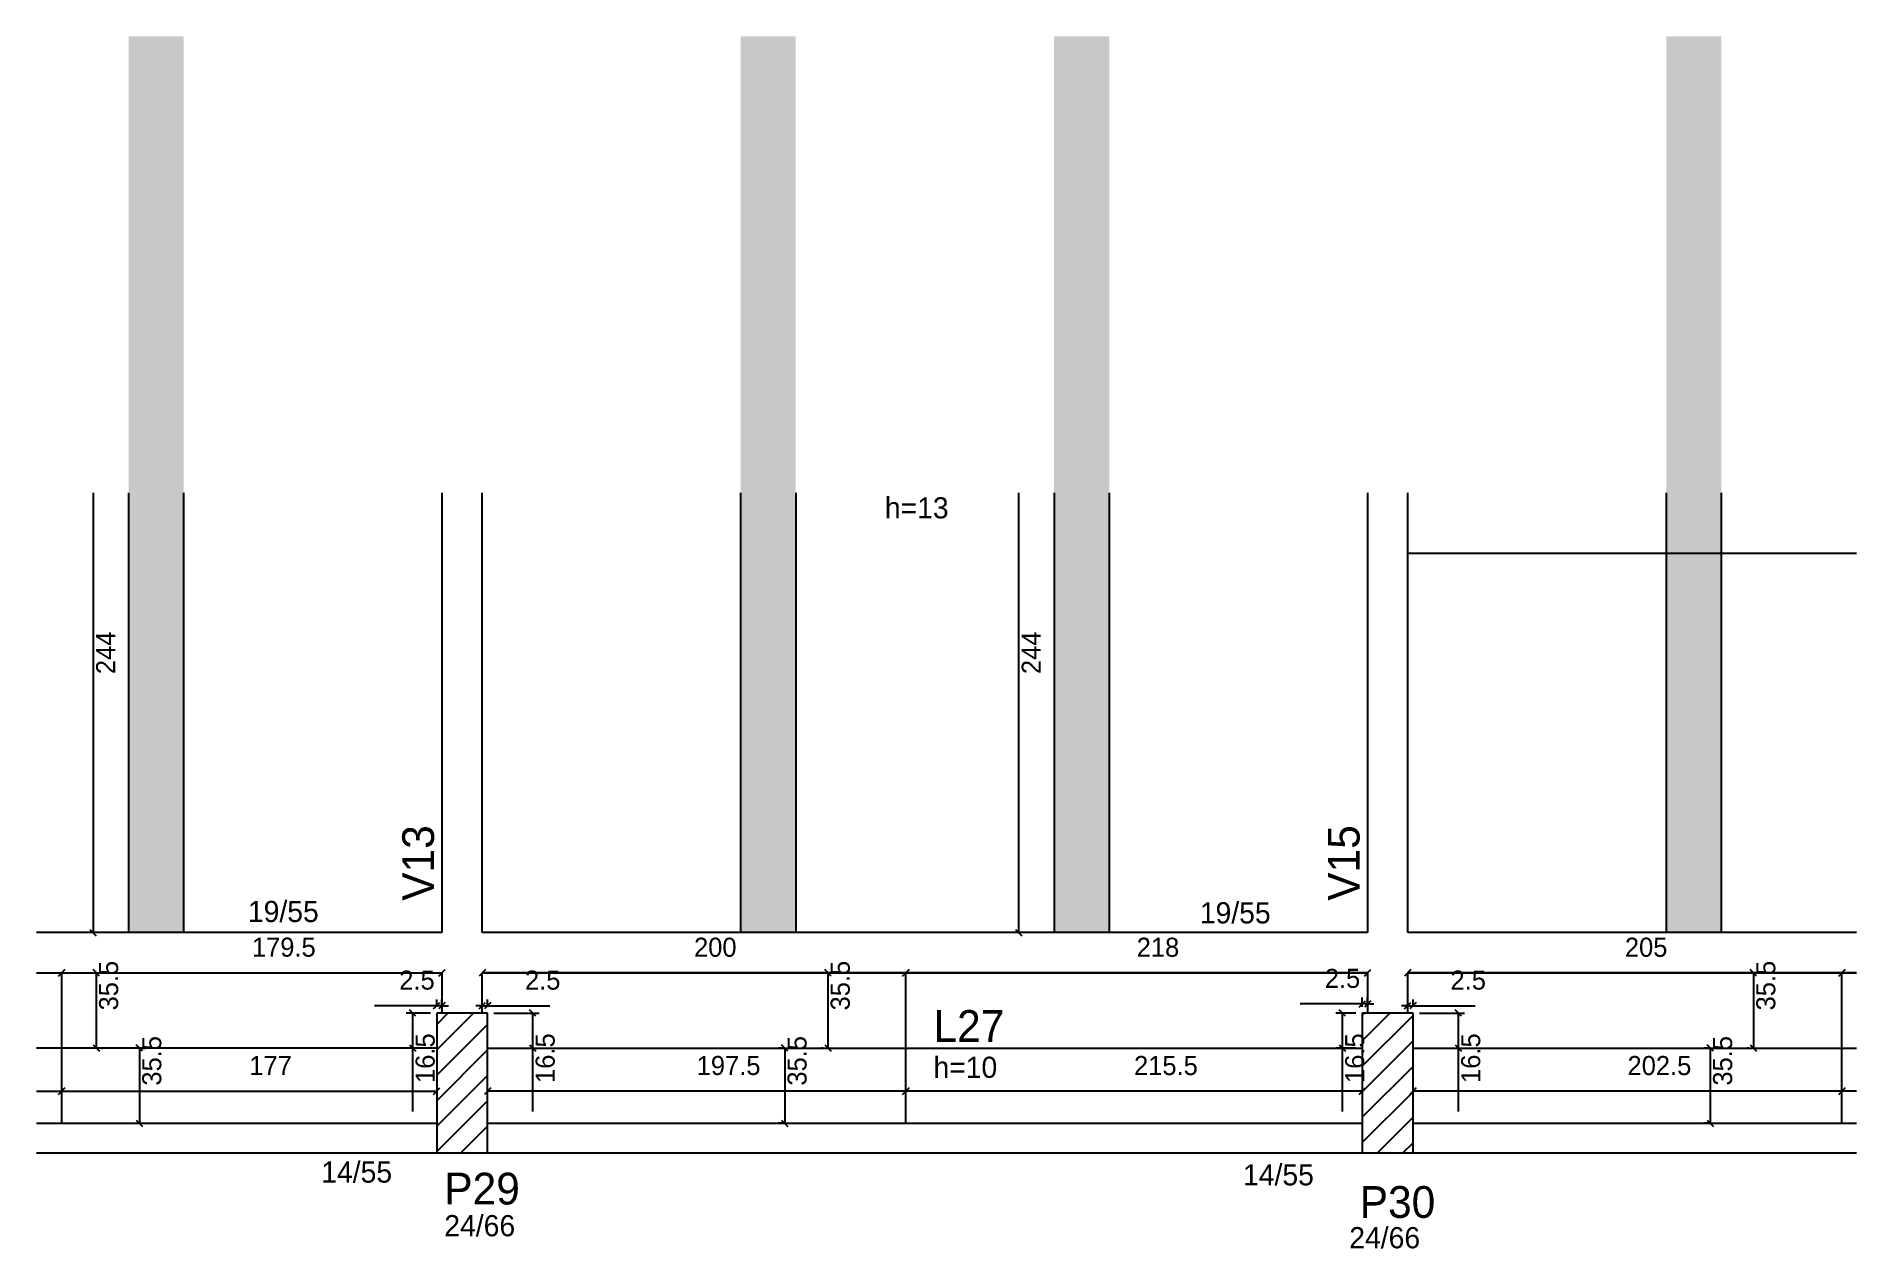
# Model space of a CAD drawing. Header units: metres. Extents: x 4298 to 5157, y 1537 to 2109.
import ezdxf

# ---------------------------------------------------------------- set-up
doc = ezdxf.new("R2010")
doc.units = ezdxf.units.M
for name, color, linetype in [('3', 7, 'Continuous'), ('4', 7, 'Continuous'), ('7', 7, 'Continuous'), ('Hachura', 7, 'Continuous'), ('Painéis', 7, 'Continuous')]:
    doc.layers.add(name, color=color, linetype=linetype)

msp = doc.modelspace()

# ---------------------------------------------------------------- hatches: boundary and pattern name
at = {"layer": 'Hachura'}
h = msp.add_hatch(color=7, dxfattribs=at)
h.dxf.hatch_style = 1
h.paths.add_polyline_path([(4341.55, 1685.98), (4367.55, 1685.98), (4367.55, 2108.98), (4341.55, 2108.98), (4341.55, 1685.98)])
h = msp.add_hatch(color=7, dxfattribs=at)
h.dxf.hatch_style = 1
h.paths.add_polyline_path([(4630.55, 1685.98), (4656.55, 1685.98), (4656.55, 2108.98), (4630.55, 2108.98), (4630.55, 1685.98)])
h = msp.add_hatch(color=7, dxfattribs=at)
h.dxf.hatch_style = 1
h.paths.add_polyline_path([(4778.55, 1685.98), (4804.55, 1685.98), (4804.55, 2108.98), (4778.55, 2108.98), (4778.55, 1685.98)])
h = msp.add_hatch(color=7, dxfattribs=at)
h.dxf.hatch_style = 1
h.paths.add_polyline_path([(5067.55, 1685.98), (5093.55, 1685.98), (5093.55, 2108.98), (5067.55, 2108.98), (5067.55, 1685.98)])

# ---------------------------------------------------------------- linework, layer by layer
at = {"layer": '3', "color": 3, "lineweight": 25}
for p, q in [((4487.04, 1630.65), (4504.37, 1647.98)), ((4487.04, 1642.67), (4492.35, 1647.98)), ((4487.04, 1618.63), (4511.04, 1642.63)), ((4924.04, 1634.9), (4937.12, 1647.98)), ((4924.04, 1646.92), (4925.1, 1647.98)), ((4924.04, 1622.88), (4948.04, 1646.88)), ((4924.04, 1610.86), (4948.04, 1634.86)), ((4487.04, 1606.61), (4511.04, 1630.61)), ((4487.04, 1594.59), (4511.04, 1618.59)), ((4924.04, 1598.84), (4948.04, 1622.84)), ((4924.04, 1586.82), (4948.04, 1610.82)), ((4487.04, 1582.57), (4511.04, 1606.57)), ((4931.22, 1581.98), (4948.04, 1598.8)), ((4298.04, 1595.98), (4487.04, 1595.98)), ((4498.47, 1581.98), (4511.04, 1594.55)), ((4511.04, 1595.98), (4924.04, 1595.98)), ((4948.04, 1595.98), (5157.44, 1595.98)), ((4298.04, 1581.98), (4487.04, 1581.98)), ((4510.49, 1581.98), (4511.04, 1582.53)), ((4511.04, 1581.98), (4924.04, 1581.98)), ((4943.24, 1581.98), (4948.04, 1586.78)), ((4948.04, 1581.98), (5157.44, 1581.98))]:
    msp.add_line(p, q, dxfattribs=at)
for points in [[(4489.54, 1893.47), (4489.54, 1685.98)], [(4508.54, 1685.98), (4508.54, 1893.47)], [(4926.54, 1893.47), (4926.54, 1685.98)], [(4945.54, 1685.98), (4945.54, 1893.47)], [(4489.54, 1685.98), (4298.04, 1685.98)], [(4926.54, 1685.98), (4508.54, 1685.98)], [(5157.44, 1685.98), (4945.54, 1685.98)], [(4298.04, 1666.98), (4489.54, 1666.98)], [(4489.54, 1666.98), (4489.54, 1647.98)], [(4508.54, 1666.98), (4926.54, 1666.98)], [(4508.54, 1647.98), (4508.54, 1666.98)], [(4926.54, 1666.98), (4926.54, 1647.98)], [(4945.54, 1666.98), (5157.44, 1666.98)], [(4945.54, 1647.98), (4945.54, 1666.98)]]:
    msp.add_lwpolyline(points, dxfattribs=at)
at = {"layer": '7', "color": 7, "lineweight": 25}
for points in [[(4511.04, 1647.98), (4487.04, 1647.98)], [(4487.04, 1647.98), (4487.04, 1581.98)], [(4511.04, 1581.98), (4511.04, 1647.98)], [(4948.04, 1647.98), (4924.04, 1647.98)], [(4924.04, 1647.98), (4924.04, 1581.98)], [(4948.04, 1581.98), (4948.04, 1647.98)], [(4487.04, 1581.98), (4511.04, 1581.98)], [(4924.04, 1581.98), (4948.04, 1581.98)]]:
    msp.add_lwpolyline(points, dxfattribs=at)
at = {"layer": 'Painéis', "color": 4, "lineweight": 25}
for p, q in [((4324.8, 1893.47), (4324.8, 1685.98)), ((4761.8, 1893.47), (4761.8, 1685.98)), ((4298.04, 1666.98), (4310.04, 1666.98)), ((4310.04, 1666.98), (4489.54, 1666.98)), ((4326.32, 1666.98), (4326.32, 1631.48)), ((4328.57, 1666.98), (4329.32, 1666.98)), ((4708.54, 1666.98), (4508.54, 1666.98)), ((4669.51, 1666.98), (4668.76, 1666.98)), ((4671.76, 1666.98), (4671.76, 1631.48)), ((4926.54, 1666.98), (4708.54, 1666.98)), ((5150.54, 1666.98), (4945.54, 1666.98)), ((5106.51, 1666.98), (5105.76, 1666.98)), ((5108.76, 1666.98), (5108.76, 1631.48)), ((5157.44, 1666.98), (5150.54, 1666.98)), ((4487.04, 1651.46), (4457.68, 1651.46)), ((4487.04, 1650.98), (4487.04, 1654.46)), ((4489.54, 1651.46), (4487.04, 1651.46)), ((4489.54, 1650.98), (4489.54, 1654.46)), ((4489.54, 1651.46), (4492.54, 1651.46)), ((4508.54, 1651.46), (4505.54, 1651.46)), ((4508.54, 1650.98), (4508.54, 1654.46)), ((4508.54, 1651.46), (4511.04, 1651.46)), ((4511.04, 1650.98), (4511.04, 1654.46)), ((4511.04, 1651.46), (4540.4, 1651.46)), ((4924.04, 1652.28), (4894.68, 1652.28)), ((4924.04, 1650.98), (4924.04, 1655.28)), ((4926.54, 1652.28), (4924.04, 1652.28)), ((4926.54, 1650.98), (4926.54, 1655.28)), ((4926.54, 1652.28), (4929.54, 1652.28)), ((4945.54, 1651.46), (4942.54, 1651.46)), ((4945.54, 1650.98), (4945.54, 1654.46)), ((4945.54, 1651.46), (4948.04, 1651.46)), ((4948.04, 1650.98), (4948.04, 1654.46)), ((4948.04, 1651.46), (4977.4, 1651.46)), ((4484.04, 1647.98), (4472.68, 1647.98)), ((4475.68, 1647.98), (4475.68, 1631.48)), ((4514.04, 1647.98), (4535.35, 1647.98)), ((4532.35, 1647.98), (4532.35, 1631.48)), ((4921.04, 1647.98), (4911.57, 1647.98)), ((4914.57, 1647.98), (4914.57, 1631.48)), ((4951.04, 1647.98), (4972.35, 1647.98)), ((4969.35, 1647.98), (4969.35, 1631.48)), ((4328.57, 1631.48), (4329.32, 1631.48)), ((4346.7, 1631.48), (4346.7, 1595.98)), ((4347.81, 1631.48), (4349.7, 1631.48)), ((4484.04, 1631.48), (4472.68, 1631.48)), ((4475.68, 1631.48), (4475.68, 1601.5)), ((4514.04, 1631.48), (4535.35, 1631.48)), ((4532.35, 1631.48), (4532.35, 1601.5)), ((4650.27, 1631.48), (4648.38, 1631.48)), ((4651.38, 1631.48), (4651.38, 1595.98)), ((4669.51, 1631.48), (4668.76, 1631.48)), ((4921.04, 1631.48), (4911.57, 1631.48)), ((4914.57, 1631.48), (4914.57, 1601.5)), ((4951.04, 1631.48), (4972.35, 1631.48)), ((4969.35, 1631.48), (4969.35, 1601.5)), ((5087.27, 1631.48), (5085.38, 1631.48)), ((5088.38, 1631.48), (5088.38, 1595.98)), ((5106.51, 1631.48), (5105.76, 1631.48)), ((4298.04, 1611.13), (4310.04, 1611.13)), ((4310.04, 1611.13), (4487.04, 1611.13)), ((4708.54, 1611.13), (4511.04, 1611.13)), ((4924.04, 1611.13), (4708.54, 1611.13)), ((5150.54, 1611.13), (4948.04, 1611.13)), ((5157.44, 1611.13), (5150.54, 1611.13)), ((4347.81, 1595.98), (4349.7, 1595.98)), ((4650.27, 1595.98), (4648.38, 1595.98)), ((5087.27, 1595.98), (5085.38, 1595.98))]:
    msp.add_line(p, q, dxfattribs=at)
at = {"layer": 'Painéis', "color": 200, "lineweight": 25}
for p, q in [((4341.55, 1893.47), (4341.55, 1685.98)), ((4367.55, 1893.47), (4367.55, 1685.98)), ((4630.55, 1893.47), (4630.55, 1685.98)), ((4656.55, 1893.47), (4656.55, 1685.98)), ((4778.55, 1893.47), (4778.55, 1685.98)), ((4804.55, 1893.47), (4804.55, 1685.98)), ((5067.55, 1893.47), (5067.55, 1685.98)), ((5093.55, 1893.47), (5093.55, 1685.98)), ((5157.44, 1864.98), (4945.45, 1864.98)), ((4310.04, 1595.98), (4310.04, 1666.98)), ((4708.54, 1595.98), (4708.54, 1666.98)), ((5150.54, 1595.98), (5150.54, 1666.98)), ((4487.04, 1631.48), (4298.04, 1631.48)), ((4511.04, 1631.48), (4924.04, 1631.48)), ((4948.04, 1631.48), (5157.44, 1631.48))]:
    msp.add_line(p, q, dxfattribs=at)
at = {"layer": 'Painéis', "color": 0, "lineweight": 25}
for p, q in [((4323.3, 1687.48), (4326.3, 1684.48)), ((4760.3, 1687.48), (4763.3, 1684.48)), ((4308.54, 1665.48), (4311.54, 1668.48)), ((4311.54, 1668.48), (4308.54, 1665.48)), ((4327.82, 1665.48), (4324.82, 1668.48)), ((4488.04, 1665.48), (4491.04, 1668.48)), ((4510.04, 1668.48), (4507.04, 1665.48)), ((4673.26, 1665.48), (4670.26, 1668.48)), ((4710.04, 1668.48), (4707.04, 1665.48)), ((4707.04, 1665.48), (4710.04, 1668.48)), ((4925.04, 1665.48), (4928.04, 1668.48)), ((4947.04, 1668.48), (4944.04, 1665.48)), ((5110.26, 1665.48), (5107.26, 1668.48)), ((5152.04, 1668.48), (5149.04, 1665.48)), ((5149.04, 1665.48), (5152.04, 1668.48)), ((4485.54, 1649.96), (4488.54, 1652.96)), ((4491.04, 1652.96), (4488.04, 1649.96)), ((4507.04, 1649.96), (4510.04, 1652.96)), ((4512.54, 1652.96), (4509.54, 1649.96)), ((4922.54, 1650.78), (4925.54, 1653.78)), ((4928.04, 1653.78), (4925.04, 1650.78)), ((4944.04, 1649.96), (4947.04, 1652.96)), ((4949.54, 1652.96), (4946.54, 1649.96)), ((4477.18, 1646.48), (4474.18, 1649.48)), ((4533.85, 1646.48), (4530.85, 1649.48)), ((4916.07, 1646.48), (4913.07, 1649.48)), ((4970.85, 1646.48), (4967.85, 1649.48)), ((4324.82, 1632.98), (4327.82, 1629.98)), ((4348.2, 1629.98), (4345.2, 1632.98)), ((4474.18, 1632.98), (4477.18, 1629.98)), ((4530.85, 1632.98), (4533.85, 1629.98)), ((4652.88, 1629.98), (4649.88, 1632.98)), ((4670.26, 1632.98), (4673.26, 1629.98)), ((4913.07, 1632.98), (4916.07, 1629.98)), ((4967.85, 1632.98), (4970.85, 1629.98)), ((5089.88, 1629.98), (5086.88, 1632.98)), ((5107.26, 1632.98), (5110.26, 1629.98)), ((4308.54, 1609.63), (4311.54, 1612.63)), ((4311.54, 1612.63), (4308.54, 1609.63)), ((4485.54, 1609.63), (4488.54, 1612.63)), ((4512.54, 1612.63), (4509.54, 1609.63)), ((4710.04, 1612.63), (4707.04, 1609.63)), ((4707.04, 1609.63), (4710.04, 1612.63)), ((4922.54, 1609.63), (4925.54, 1612.63)), ((4949.54, 1612.63), (4946.54, 1609.63)), ((5152.04, 1612.63), (5149.04, 1609.63)), ((5149.04, 1609.63), (5152.04, 1612.63)), ((4345.2, 1597.48), (4348.2, 1594.48)), ((4649.88, 1597.48), (4652.88, 1594.48)), ((5086.88, 1597.48), (5089.88, 1594.48))]:
    msp.add_line(p, q, dxfattribs=at)

# ---------------------------------------------------------------- texts
at = {"layer": '3', "color": 3, "lineweight": 25}
for s, p in [('h=13', (4698.62, 1881.47)), ('19/55', (4397.9, 1690.94)), ('19/55', (4847.34, 1690.3)), ('h=10', (4721.58, 1617.39)), ('14/55', (4432.52, 1567.95)), ('14/55', (4867.74, 1566.64)), ('24/66', (4490.62, 1542.64)), ('24/66', (4917.9, 1536.96))]:
    msp.add_text(s, height=10, dxfattribs=at).set_placement(p)
at = {"layer": '4', "color": 4, "lineweight": 25}
for s, p in [('V13', (4485.79, 1700.98)), ('V15', (4922.79, 1700.98))]:
    msp.add_text(s, height=15, rotation=90, dxfattribs=at).set_placement(p)
for s, p in [('L27', (4721.58, 1634.39)), ('P29', (4490.62, 1557.64)), ('P30', (4922.84, 1551.31))]:
    msp.add_text(s, height=15, dxfattribs=at).set_placement(p)
at = {"layer": 'Painéis', "color": 240, "lineweight": 25}
for s, p in [('244', (4335.23, 1807.98)), ('244', (4772.23, 1807.98)), ('35.5', (4336.63, 1649.23)), ('35.5', (4682.06, 1649.23)), ('35.5', (5119.06, 1649.23)), ('35.5', (4357, 1613.73)), ('16.5', (4486.08, 1614.99)), ('16.5', (4542.75, 1614.99)), ('35.5', (4661.68, 1613.73)), ('16.5', (4924.97, 1614.99)), ('16.5', (4979.75, 1614.99)), ('35.5', (5098.68, 1613.73))]:
    msp.add_text(s, height=9, rotation=90, dxfattribs=at).set_placement(p)
for s, p in [('179.5', (4399.79, 1674.6)), ('200', (4608.54, 1674.57)), ('218', (4817.54, 1674.56)), ('205', (5048.04, 1674.58)), ('2.5', (4469.36, 1659.06)), ('2.5', (4528.72, 1659.06)), ('2.5', (4906.36, 1659.88)), ('2.5', (4965.72, 1659.06)), ('177', (4398.54, 1618.7)), ('197.5', (4609.79, 1618.76)), ('215.5', (4816.29, 1618.73)), ('202.5', (5049.29, 1618.73))]:
    msp.add_text(s, height=9, dxfattribs=at).set_placement(p)

doc.saveas('drawing.dxf')
